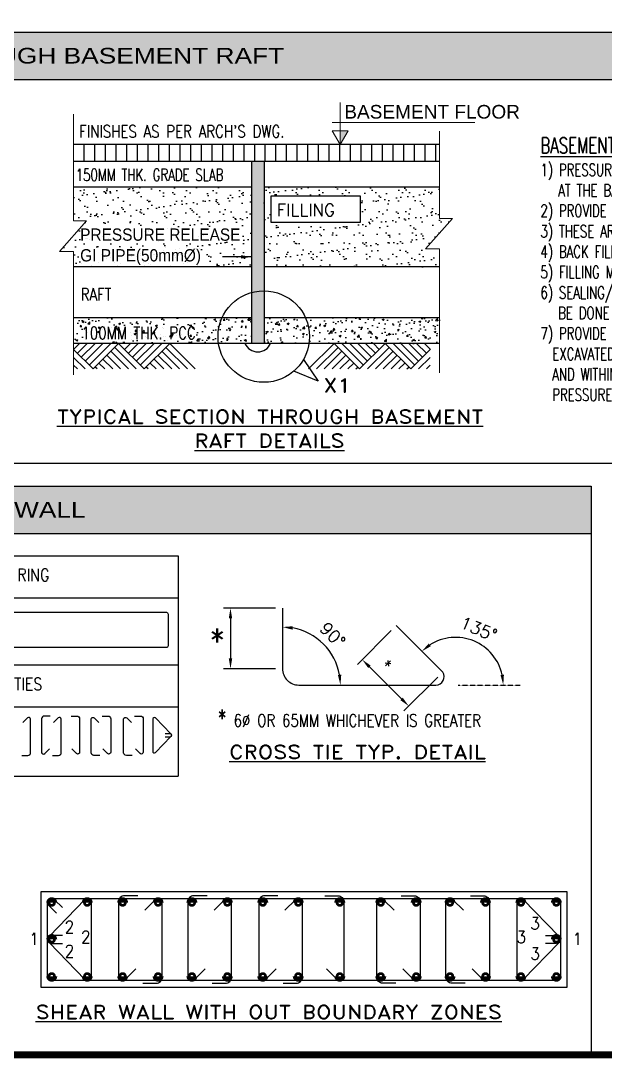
# Model space of a CAD drawing. Header units: inches. Extents: x 74008 to 297778, y 30011 to 129011.
# Drawn here: x 110983 to 123845, y 60343 to 83181 of the extents above; entities that cross this region are included whole.
import ezdxf
from ezdxf.enums import TextEntityAlignment as Align

# ---------------------------------------------------------------- set-up
doc = ezdxf.new("R2010")
doc.units = ezdxf.units.IN
doc.header["$MEASUREMENT"] = 0
doc.linetypes.add('HIDDEN', pattern=[0.375, 0.25, -0.125])
for name, color, linetype in [('BEAM', 7, 'Continuous'), ('BEAM LAYOUT DIMENSION ARROW', 9, 'Continuous'), ('BEAM_BAR', 4, 'Continuous'), ('BEAM_DETAILING_DIMENSION_ARROW', 9, 'Continuous'), ('BEAM_DETAILING_TITLE', 7, 'Continuous'), ('BEAM_SCHEDULE', 7, 'Continuous'), ('BEAM_STEEL_TEXT', 7, 'Continuous'), ('COL_STEEL', 7, 'Continuous'), ('COLUMN', 2, 'Continuous'), ('COLUMN LINKS NO_TEXT', 7, 'Continuous'), ('COLUMN_CENTER', 1, 'Continuous'), ('COLUMN_SCHEDULE', 7, 'Continuous'), ('DOUNT', 7, 'Continuous'), ('ELEVMARK', 7, 'Continuous'), ('HARD_STRATA', 8, 'Continuous'), ('HATCH', 8, 'Continuous'), ('Schedule Border', 4, 'Continuous'), ('TEXT', 7, 'Continuous')]:
    doc.layers.add(name, color=color, linetype=linetype)
for name, color, linetype, lineweight in [('CUTOUT', 8, 'Continuous', 5), ('Level', 1, 'Continuous', 15), ('SOLID', 11, 'Continuous', 15)]:
    doc.layers.add(name, color=color, linetype=linetype, lineweight=lineweight)
doc.styles.add('ARIAL', font='arial.ttf')
doc.styles.add('ROMAND', font='romanD.shx')
doc.styles.add('ROMANS', font='romans.shx')
doc.dimstyles.new('DIM-150', dxfattribs={"dimscale": 150, "dimtxt": 1.8, "dimasz": 1.25, "dimexe": 1, "dimexo": 1, "dimgap": 1, "dimtad": 1, "dimdec": 0, "dimzin": 0, "dimdsep": 46, "dimtxsty": 'ROMANS', "dimblk2": 'DOT', "dimcen": 0.0625, "dimdle": 0.5, "dimclrd": 9, "dimclre": 9, "dimclrt": 7, "dimadec": 0, "dimazin": 0, "dimtfac": 1, "dimtdec": 0, "dimtmove": 0, "dimatfit": 3, "dimfxl": 0, "dimtolj": 1, "dimtzin": 3, "dimarcsym": 0})
pattern_1 = [(37.5, (-595634.2, -597879.9), (-11.811255, 361.27946), [0, -285, 0, -318.75, 0, -304.6875]), (7.5, (-595634.2, -597879.9), (331.83313, 529.15239), [0, -153.75, 0, -256.875, 0, -98.4375]), (327.5, (-595864.82, -597879.9), (583.9016, 1.06107), [0, -93.75, 0, -337.5, 0, -440.625]), (317.5, (-595864.8, -597879.9), (563.64874, 164.56417), [0, -46.875, 0, -221.25, 0, -253.125])]

# ---------------------------------------------------------------- blocks, each defined once
blk = doc.blocks.new('*T120')
at = {"layer": 'BEAM_SCHEDULE', "color": 4}
for p, q in [((0, 0), (41640, 0)), ((0, 0), (0, -1044)), ((41640, 0), (41640, -1044)), ((0, -1044), (41640, -1044))]:
    blk.add_line(p, q, dxfattribs=at)
at = {"layer": 'BEAM_SCHEDULE', "color": 58}
blk.add_solid([(0, 0), (0, -1044), (41640, 0), (41640, -1044)], dxfattribs=at)
at = {"layer": 'BEAM_SCHEDULE', "color": 3, "insert": (162, -522), "char_height": 345, "width": 41315.56, "attachment_point": 4, "style": 'ARIAL'}
blk.add_mtext('{\\W1.2;1.9 TYPICAL DETAILS OF SECTION THROUGH BASEMENT RAFT }', dxfattribs=at)
blk = doc.blocks.new('*T127')
at = {"layer": 'BEAM_SCHEDULE', "color": 4}
for p, q in [((0, 0), (24653, 0)), ((0, 0), (0, -1044)), ((24653, 0), (24653, -1044)), ((0, -1044), (24653, -1044))]:
    blk.add_line(p, q, dxfattribs=at)
at = {"layer": 'BEAM_SCHEDULE', "color": 58}
blk.add_solid([(0, 0), (0, -1044), (24653, 0), (24653, -1044)], dxfattribs=at)
at = {"layer": 'BEAM_SCHEDULE', "color": 3, "insert": (162, -522), "char_height": 345, "width": 24329.38, "attachment_point": 4, "style": 'ARIAL'}
blk.add_mtext('{\\W1.2;1.10  TYPICAL ARRANGEMENT OF SHEAR WALL }', dxfattribs=at)
blk = doc.blocks.new('_DOT')
at = {"color": 0, "linetype": 'ByBlock'}
blk.add_line((-0.5, 0), (-1, 0), dxfattribs=at)
at = {"color": 0, "linetype": 'ByBlock', "const_width": 0.5}
blk.add_lwpolyline([(-0.25, 0, 1), (0.25, 0, 1)], format="xyb", close=True, dxfattribs=at)
blk = doc.blocks.new('*D79')
at = {"layer": 'BEAM_DETAILING_DIMENSION_ARROW', "color": 9, "lineweight": -2}
for p, q in [((116592, 70249), (115448, 70249)), ((115598, 70024), (115598, 69143)), ((116592, 68918), (115448, 68918))]:
    blk.add_line(p, q, dxfattribs=at)
at = {"layer": 'BEAM_DETAILING_DIMENSION_ARROW', "color": 9}
for points in [[(115561, 70024), (115636, 70024), (115598, 70249)], [(115561, 69143), (115636, 69143), (115598, 68918)]]:
    blk.add_solid(points, dxfattribs=at)
at = {"layer": 'DEFPOINTS', "color": 0}
for p in [(116742, 70249), (115598, 68918), (116742, 68918)]:
    blk.add_point(p, dxfattribs=at)
at = {"layer": 'BEAM_DETAILING_DIMENSION_ARROW', "color": 7, "insert": (115313, 69611), "char_height": 270, "attachment_point": 5, "rotation": 90, "style": 'ROMANS'}
blk.add_mtext('\\A1;{\\W0.85;  }', dxfattribs=at)
blk = doc.blocks.new('*D80')
at = {"layer": 'BEAM_DETAILING_DIMENSION_ARROW', "color": 9, "lineweight": -2}
blk.add_arc((116742, 68558), 1277, 10.1098, 79.8902, dxfattribs=at)
at = {"layer": 'BEAM_DETAILING_DIMENSION_ARROW', "color": 9}
for points in [[(116963, 69778), (116969, 69852), (116742, 69835)], [(118036, 68785), (117962, 68779), (118019, 68558)]]:
    blk.add_solid(points, dxfattribs=at)
at = {"layer": 'DEFPOINTS', "color": 0}
for p in [(116742, 70249), (117848, 69196), (116742, 68918), (117102, 68558), (120405, 68558)]:
    blk.add_point(p, dxfattribs=at)
at = {"layer": 'BEAM_DETAILING_DIMENSION_ARROW', "color": 7, "insert": (117846, 69662), "char_height": 270, "attachment_point": 5, "rotation": 315, "style": 'ROMANS'}
blk.add_mtext('\\A1;90°', dxfattribs=at)
blk = doc.blocks.new('*D81')
at = {"layer": 'BEAM_DETAILING_DIMENSION_ARROW', "color": 9, "lineweight": -2}
blk.add_arc((120551, 68558), 1050, 12.2957, 122.7043, dxfattribs=at)
at = {"layer": 'BEAM_DETAILING_DIMENSION_ARROW', "color": 9}
for points in [[(120007, 69413), (119960, 69471), (119808, 69301)], [(121615, 68786), (121540, 68778), (121602, 68558)]]:
    blk.add_solid(points, dxfattribs=at)
at = {"layer": 'DEFPOINTS', "color": 0}
for p in [(119243, 69866), (121294, 69301), (120268, 68841), (120608, 68558), (121973, 68558)]:
    blk.add_point(p, dxfattribs=at)
at = {"layer": 'BEAM_DETAILING_DIMENSION_ARROW', "color": 7, "insert": (121062, 69792), "char_height": 270, "attachment_point": 5, "rotation": 337.5, "style": 'ROMANS'}
blk.add_mtext('\\A1;135°', dxfattribs=at)
blk = doc.blocks.new('*D82')
at = {"layer": 'BEAM_DETAILING_DIMENSION_ARROW', "color": 9, "lineweight": -2}
for p, q in [((119137, 69760), (118390, 69013)), ((118656, 68960), (119362, 68254)), ((120162, 68735), (119415, 67988))]:
    blk.add_line(p, q, dxfattribs=at)
at = {"layer": 'BEAM_DETAILING_DIMENSION_ARROW', "color": 9}
for points in [[(118682, 68987), (118629, 68934), (118496, 69119)], [(119389, 68280), (119336, 68227), (119521, 68095)]]:
    blk.add_solid(points, dxfattribs=at)
at = {"layer": 'DEFPOINTS', "color": 0}
for p in [(119243, 69866), (120268, 68841), (119521, 68095)]:
    blk.add_point(p, dxfattribs=at)
at = {"layer": 'BEAM_DETAILING_DIMENSION_ARROW', "color": 7, "insert": (119024, 68995), "char_height": 270, "attachment_point": 5, "rotation": 315, "style": 'ROMANS'}
blk.add_mtext('\\A1;{\\W0.85;* }', dxfattribs=at)

msp = doc.modelspace()

# ---------------------------------------------------------------- hatches: boundary and pattern name
at = {"layer": 'HATCH'}
h = msp.add_hatch(dxfattribs=at)
h.set_pattern_fill('ANSI31', color=256, scale=1875, angle=45, style=0)
h.set_pattern_definition([(90, (-2894885.2, -303818.42), (-234.375, 4e-14), [])])
h.paths.add_polyline_path([(120200.8, 80080.3), (120200.8, 80455.3), (112147.3, 80455.3), (112147.3, 80080.3)])
at = {"layer": 'HATCH', "linetype": 'ByBlock'}
h = msp.add_hatch(dxfattribs=at)
h.set_pattern_fill('AR-SAND', color=256, scale=187.5, style=0)
h.set_pattern_definition(pattern_1)
h.paths.add_polyline_path([(116058.1, 79517.8), (112147.3, 79517.8), (112147.3, 78774.5), (112431.7, 78774.5), (111836.4, 78102.1), (112147.3, 78102.1), (112147.3, 77765.9), (116058.1, 77765.9)])
h = msp.add_hatch(dxfattribs=at)
h.set_pattern_fill('AR-SAND', color=256, scale=187.5, style=0)
h.set_pattern_definition(pattern_1)
h.paths.add_polyline_path([(120200.8, 78831.4), (120200.8, 79517.8), (116339.3, 79517.8), (116339.3, 77765.9), (120200.8, 77765.9), (120200.8, 78159), (119889.8, 78159), (120485.2, 78831.4)])
h.paths.add_polyline_path([(118459.9, 79320.8), (118459.9, 78747.1), (116485.2, 78747.1), (116485.2, 79320.8)], flags=16)
h.paths.add_polyline_path([(112220.3, 78264.1), (115887.9, 78264.1), (115887.9, 78682.9), (112220.3, 78682.9)], flags=9)
h.paths.add_polyline_path([(116684.4, 78815.4), (118182.3, 78815.4), (118182.3, 79220.4), (116684.4, 79220.4)], flags=8)
at = {"layer": 'HATCH'}
h = msp.add_hatch(dxfattribs=at)
h.set_pattern_fill('AR-CONC', color=256, scale=56.25, style=0)
h.set_pattern_definition([(50, (-2894885.2, -300695.35), (403.458853, -35.298076), [42.1875, -464.0625]), (355, (-2894885.2, -300695.35), (-78.047625, 423.108075), [33.75, -371.25]), (100.4514, (-2894851.58, -300698.3), (325.411527, 387.80974), [35.853857, -394.39244]), (46.1842, (-2894885.2, -300582.85), (600.32309, -93.104446), [63.28125, -696.09375]), (96.6356, (-2894835.2, -300590.6), (525.74777, 547.9413), [53.78079, -591.58856]), (351.1842, (-2894885.2, -300582.85), (525.74734, 547.94171), [50.625, -556.875]), (21, (-2894828.95, -300610.98), (335.760217, -226.473126), [42.1875, -464.0625]), (326, (-2894828.95, -300610.98), (136.864874, 407.8969), [33.75, -371.25]), (71.4514, (-2894800.97, -300629.85), (472.62523, 181.423404), [35.853857, -394.39244]), (37.5, (-2894885.2, -300695.35), (6.8399186, 187.252793), [0, -366.75, 0, -376.875, 0, -372.65625]), (7.5, (-2894885.2, -300695.35), (147.976615, 221.856588), [0, -214.875, 0, -358.3125, 0, -142.03125]), (327.5, (-2895010.64, -300695.35), (300.27512, -12.687115), [0, -140.625, 0, -438.75, 0, -582.1875]), (317.5, (-2895066.9, -300695.35), (328.04222, 56.309053), [0, -182.8125, 0, -291.375, 0, -413.4375])])
h.paths.add_polyline_path([(116058.1, 76078.4), (116058.1, 76640.9), (112147.3, 76640.9), (112147.3, 76078.4)])
h.paths.add_polyline_path([(120200.8, 76078.4), (120200.8, 76640.9), (116339.3, 76640.9), (116339.3, 76078.4)])
at = {"layer": 'Level'}
msp.add_hatch(color=11, dxfattribs=at).paths.add_polyline_path([(118185.9, 80755.7), (118012.5, 80755.7), (118012.5, 80455.3)])
at = {"layer": 'SOLID'}
h = msp.add_hatch(color=256, dxfattribs=at)
h.paths.add_polyline_path([(116058.1, 80080.3), (116058.1, 77232.3, -0.0702593), (116339.3, 77217.4), (116339.3, 80080.3)])
h.paths.add_polyline_path([(116339.3, 77217.4, 0.0702593), (116058.1, 77232.3), (116058.1, 76078.4), (116339.3, 76078.4)])

# ---------------------------------------------------------------- linework, layer by layer
at = {"color": 8}
for points in [[(98880, 81887.1), (140519.5, 81887.1), (140519.5, 73436.4), (98880, 73436.4)], [(98880, 71892.4), (123533.3, 71892.4), (123533.3, 60418), (98880, 60418)]]:
    msp.add_lwpolyline(points, close=True, dxfattribs=at)
at = {"layer": 'BEAM', "ltscale": 7}
for p, q in [((120200.8, 80455.3, 0), (112147.3, 80455.3, 0)), ((116058.1, 76640.9, 0), (112147.3, 76640.9, 0)), ((120200.8, 76640.9, 0), (116339.3, 76640.9, 0)), ((120200.8, 76078.4, 0), (112147.3, 76078.4, 0))]:
    msp.add_line(p, q, dxfattribs=at)
at = {"layer": 'BEAM', "ltscale": 0.2}
for p, q in [((120200.8, 80080.3, 0), (112147.3, 80080.3, 0)), ((116058.1, 79517.8, 0), (112147.3, 79517.8, 0)), ((120200.8, 79517.8, 0), (116339.3, 79517.8, 0))]:
    msp.add_line(p, q, dxfattribs=at)
at = {"layer": 'BEAM', "color": 224, "const_width": 150}
msp.add_lwpolyline([(140519.5, 60418), (74507.6, 60418), (74507.6, 128510.7), (140519.5, 128510.7)], close=True, dxfattribs=at)
at = {"layer": 'BEAM', "elevation": 0}
msp.add_lwpolyline([(118459.9, 79320.8), (116485.2, 79320.8), (116485.2, 78747.1), (118459.9, 78747.1)], close=True, dxfattribs=at)
at = {"layer": 'BEAM_BAR', "color": 8, "linetype": 'HIDDEN', "ltscale": 10}
msp.add_line((120607.7, 68558.1), (121972.7, 68558.1), dxfattribs=at)
at = {"layer": 'BEAM_BAR', "color": 6, "ltscale": 0.5}
for points in [[(109618.7, 70160.8), (114187.3, 70160.8, -0.4142136), (114226.1, 70121.9), (114226.1, 69422, -0.4142136), (114187.3, 69383.2), (109618.7, 69383.2, -0.4142136), (109579.8, 69422), (109579.8, 70121.9, -0.4142136)], [(111665.2, 63857.8), (122769.5, 63857.8, -0.4142136), (122859.5, 63767.8), (122859.5, 62147.8, -0.4142136), (122769.5, 62057.8), (111665.2, 62057.8, -0.4142136), (111575.2, 62147.8), (111575.2, 63767.8, -0.4142136)], [(122822.1, 63030.7), (122042.1, 63840.7, 0.6117597), (121899.5, 63767.8), (121899.5, 62147.8, 0.6117597), (122042.1, 62074.8), (122822.1, 62884.8, 0.5114345)]]:
    msp.add_lwpolyline(points, format="xyb", close=True, dxfattribs=at)
at = {"layer": 'BEAM_BAR', "color": 3}
for points in [[(116742, 70249.2), (116742, 68918.1, 0.4142136), (117102, 68558.1), (120120.5, 68558.1, 0.6068149), (120267.9, 68841.3)], [(111008.9, 67010), (111139.8, 67010, 0.4142136), (111199.2, 67069.4), (111199.2, 67807.1, 0.6681786), (111130, 67835.8), (111026.7, 67732.5)], [(111632.3, 67875.2), (111501.5, 67875.2, 0.4142136), (111442.1, 67815.8), (111442.1, 67078.1, 0.6681786), (111511.2, 67049.5), (111614.5, 67152.8)], [(111683.8, 67010), (111814.7, 67010, 0.4142136), (111874.1, 67069.4), (111874.1, 67807.1, 0.6681786), (111804.9, 67835.8), (111701.6, 67732.5)], [(112089, 67875.2), (112219.8, 67875.2, -0.4142136), (112279.2, 67815.8), (112279.2, 67078.1, -0.6681786), (112210.1, 67049.5), (112106.8, 67152.8)], [(112722.1, 67010), (112591.3, 67010, -0.4142136), (112531.9, 67069.4), (112531.9, 67807.1, -0.6681786), (112601, 67835.8), (112704.3, 67732.5)], [(112773.6, 67875.2), (112904.5, 67875.2, -0.4142136), (112963.9, 67815.8), (112963.9, 67078.1, -0.6681786), (112894.7, 67049.5), (112791.4, 67152.8)], [(113437.6, 67010), (113306.8, 67010, -0.4142136), (113247.4, 67069.4), (113247.4, 67807.1, -0.6681786), (113316.5, 67835.8), (113419.8, 67732.5)], [(113489.1, 67875.2), (113620, 67875.2, -0.4142136), (113679.4, 67815.8), (113679.4, 67078.1, -0.6681786), (113610.2, 67049.5), (113507, 67152.8)], [(113558, 63919.2), (113267.2, 63919.2, 0.4142136), (113135.2, 63787.2), (113135.2, 62147.8, 0.6681786), (113288.9, 62084.1), (113518.4, 62313.7)], [(113672.5, 61996.4), (113963.2, 61996.4, 0.4142136), (114095.2, 62128.4), (114095.2, 63767.8, 0.6681786), (113941.6, 63831.4), (113712.1, 63601.9)], [(115082.2, 63919.2), (114791.4, 63919.2, 0.4142136), (114659.4, 63787.2), (114659.4, 62147.8, 0.6681786), (114813, 62084.1), (115042.6, 62313.7)], [(115196.6, 61996.4), (115487.4, 61996.4, 0.4142136), (115619.4, 62128.4), (115619.4, 63767.8, 0.6681786), (115465.8, 63831.4), (115236.2, 63601.9)], [(116642.2, 63919.2), (116351.4, 63919.2, 0.4142136), (116219.4, 63787.2), (116219.4, 62147.8, 0.6681786), (116373, 62084.1), (116602.6, 62313.7)], [(116756.6, 61996.4), (117047.4, 61996.4, 0.4142136), (117179.4, 62128.4), (117179.4, 63767.8, 0.6681786), (117025.8, 63831.4), (116796.2, 63601.9)], [(117671, 63919.2), (117961.8, 63919.2, -0.4142136), (118093.8, 63787.2), (118093.8, 62147.8, -0.6681786), (117940.2, 62084.1), (117710.7, 62313.7)], [(119238.1, 61996.4), (118947.3, 61996.4, -0.4142136), (118815.3, 62128.4), (118815.3, 63767.8, -0.6681786), (118968.9, 63831.4), (119198.5, 63601.9)], [(119352.5, 63919.2), (119643.3, 63919.2, -0.4142136), (119775.3, 63787.2), (119775.3, 62147.8, -0.6681786), (119621.7, 62084.1), (119392.1, 62313.7)], [(120762.2, 61996.4), (120471.5, 61996.4, -0.4142136), (120339.5, 62128.4), (120339.5, 63767.8, -0.6681786), (120493.1, 63831.4), (120722.6, 63601.9)], [(120876.7, 63919.2), (121167.5, 63919.2, -0.4142136), (121299.5, 63787.2), (121299.5, 62147.8, -0.6681786), (121145.8, 62084.1), (120916.3, 62313.7)]]:
    msp.add_lwpolyline(points, format="xyb", dxfattribs=at)
msp.add_lwpolyline([(120267.9, 68841.3), (119243.3, 69866)], dxfattribs=at)
at = {"layer": 'BEAM_BAR', "color": 6}
for points in [[(114285.7, 67484.9), (113948.7, 67834.8, 0.6117597), (113887.1, 67803.3), (113887.1, 67103.5, 0.6117597), (113948.7, 67072), (114285.7, 67421.9, 0.5114345)], [(111612.6, 63030.7), (112392.6, 63840.7, -0.6117597), (112535.2, 63767.8), (112535.2, 62147.8, -0.6117597), (112392.6, 62074.8), (111612.6, 62884.8, -0.5114345)]]:
    msp.add_lwpolyline(points, format="xyb", close=True, dxfattribs=at)
for points in [[(114159.2, 67492.3), (114262.9, 67492.3, -1), (114262.9, 67414.5), (114159.2, 67414.5)], [(111898.6, 63661.7), (111728.9, 63831.4, 1), (111601.6, 63704.1), (111771.3, 63534.4)], [(111905.2, 63047.8), (111665.2, 63047.8, 1), (111665.2, 62867.8), (111905.2, 62867.8)]]:
    msp.add_lwpolyline(points, format="xyb", dxfattribs=at)
at = {"layer": 'BEAM_BAR', "color": 6, "ltscale": 0.5}
msp.add_lwpolyline([(122529.5, 63047.8), (122769.5, 63047.8, -1), (122769.5, 62867.8), (122529.5, 62867.8)], format="xyb", dxfattribs=at)
at = {"layer": 'BEAM_DETAILING_TITLE', "color": 3, "elevation": 0}
msp.add_lwpolyline([(117203.8, 75725.9), (117530.7, 75245.6), (116994, 75470.6)], dxfattribs=at)
at = {"layer": 'BEAM_DETAILING_TITLE', "color": 3}
msp.add_circle((116331.4, 76229, 0), 1007.1, dxfattribs=at)
at = {"layer": 'COLUMN', "color": 7, "ltscale": 0.5}
msp.add_lwpolyline([(111425.2, 61907.8), (123009.5, 61907.8), (123009.5, 64007.8), (111425.2, 64007.8)], close=True, dxfattribs=at)
at = {"layer": 'COLUMN_SCHEDULE', "elevation": 0}
msp.add_lwpolyline([(115917.5, 76078.4, 0.6666667), (116480, 76078.4, -3.0194573)], format="xyb", dxfattribs=at)
at = {"layer": 'CUTOUT', "ltscale": 5, "extrusion": (-0.004349, 0.003671, 0.999984)}
for p, q in [((112147.3, 81124.1, 0), (112147.3, 78774.5, 0)), ((120200.8, 80747.4, 0), (120200.8, 78831.4, 0)), ((120200.8, 78159, 0), (120200.7, 75429.4, 0)), ((112147.3, 78102.1, 0), (112147.3, 75384.5, 0))]:
    msp.add_line(p, q, dxfattribs=at)
at = {"layer": 'CUTOUT', "ltscale": 5}
for p, q in [((120485.2, 78831.4, 0), (119889.8, 78159, 0)), ((120200.8, 78831.4, 0), (120485.2, 78831.4, 0)), ((112431.7, 78774.5, 0), (111836.4, 78102.1, 0)), ((112147.3, 78774.5, 0), (112431.7, 78774.5, 0)), ((119889.8, 78159, 0), (120200.8, 78159, 0)), ((111836.4, 78102.1, 0), (112147.3, 78102.1, 0))]:
    msp.add_line(p, q, dxfattribs=at)
at = {"layer": 'DOUNT', "ltscale": 0.5}
for points in [[(111620.2, 63767.8, 150, 150, -1), (111710.2, 63767.8, 90, 90, -1)], [(112400.2, 63767.8, 150, 150, -1), (112490.2, 63767.8, 90, 90, -1)], [(113180.2, 63767.8, 150, 150, -1), (113270.2, 63767.8, 90, 90, -1)], [(113960.2, 63767.8, 150, 150, -1), (114050.2, 63767.8, 90, 90, -1)], [(114794.4, 63767.8, 150, 150, 1), (114704.4, 63767.8, 90, 90, 1)], [(115574.4, 63767.8, 150, 150, 1), (115484.4, 63767.8, 90, 90, 1)], [(116354.4, 63767.8, 150, 150, 1), (116264.4, 63767.8, 90, 90, 1)], [(117134.4, 63767.8, 150, 150, 1), (117044.4, 63767.8, 90, 90, 1)], [(118048.8, 63767.8, 150, 150, 1), (117958.8, 63767.8, 90, 90, 1)], [(118860.3, 63767.8, 150, 150, -1), (118950.3, 63767.8, 90, 90, -1)], [(119640.3, 63767.8, 150, 150, -1), (119730.3, 63767.8, 90, 90, -1)], [(120474.5, 63767.8, 150, 150, 1), (120384.5, 63767.8, 90, 90, 1)], [(121254.5, 63767.8, 150, 150, 1), (121164.5, 63767.8, 90, 90, 1)], [(122034.5, 63767.8, 150, 150, 1), (121944.5, 63767.8, 90, 90, 1)], [(122814.5, 63767.8, 150, 150, 1), (122724.5, 63767.8, 90, 90, 1)], [(111620.2, 62957.8, 150, 150, -1), (111710.2, 62957.8, 90, 90, -1)], [(122814.5, 62957.8, 150, 150, 1), (122724.5, 62957.8, 90, 90, 1)], [(111620.2, 62147.8, 150, 150, 1), (111710.2, 62147.8, 90, 90, 1)], [(112400.2, 62147.8, 150, 150, 1), (112490.2, 62147.8, 90, 90, 1)], [(113180.2, 62147.8, 150, 150, 1), (113270.2, 62147.8, 90, 90, 1)], [(113960.2, 62147.8, 150, 150, 1), (114050.2, 62147.8, 90, 90, 1)], [(114794.4, 62147.8, 150, 150, -1), (114704.4, 62147.8, 90, 90, -1)], [(115574.4, 62147.8, 150, 150, -1), (115484.4, 62147.8, 90, 90, -1)], [(116354.4, 62147.8, 150, 150, -1), (116264.4, 62147.8, 90, 90, -1)], [(117134.4, 62147.8, 150, 150, -1), (117044.4, 62147.8, 90, 90, -1)], [(118048.8, 62147.8, 150, 150, -1), (117958.8, 62147.8, 90, 90, -1)], [(118860.3, 62147.8, 150, 150, 1), (118950.3, 62147.8, 90, 90, 1)], [(119640.3, 62147.8, 150, 150, 1), (119730.3, 62147.8, 90, 90, 1)], [(120474.5, 62147.8, 150, 150, -1), (120384.5, 62147.8, 90, 90, -1)], [(121254.5, 62147.8, 150, 150, -1), (121164.5, 62147.8, 90, 90, -1)], [(122034.5, 62147.8, 150, 150, -1), (121944.5, 62147.8, 90, 90, -1)], [(122814.5, 62147.8, 150, 150, -1), (122724.5, 62147.8, 90, 90, -1)]]:
    msp.add_lwpolyline(points, format="xyseb", close=True, dxfattribs=at)
at = {"layer": 'ELEVMARK', "ltscale": 7}
for p, q in [((116058.1, 80080.3, 0), (116058.1, 76078.4, 0)), ((116339.3, 80080.3, 0), (116339.3, 76078.4, 0)), ((116058.1, 77765.9, 0), (112147.3, 77765.9, 0)), ((120200.8, 77765.9, 0), (116339.3, 77765.9, 0))]:
    msp.add_line(p, q, dxfattribs=at)
at = {"layer": 'HARD_STRATA'}
for p, q in [((112272.2, 76077.8, 0), (112142, 75947.7, 0)), ((112445.1, 76077.8, 0), (112228.5, 75861.2, 0)), ((112618.1, 76077.8, 0), (112315, 75774.7, 0)), ((112791, 76077.8, 0), (112401.4, 75688.3, 0)), ((112963.9, 76077.8, 0), (112487.9, 75601.8, 0)), ((113136.9, 76077.8, 0), (112574.4, 75515.3, 0)), ((113699.4, 75515.3, 0), (113136.9, 76077.8, 0)), ((113397.2, 76077.8, 0), (113267, 75947.7, 0)), ((113570.1, 76077.8, 0), (113353.5, 75861.2, 0)), ((113743.1, 76077.8, 0), (113440, 75774.7, 0)), ((113916, 76077.8, 0), (113526.4, 75688.3, 0)), ((114088.9, 76077.8, 0), (113612.9, 75601.8, 0)), ((114261.9, 76077.8, 0), (113699.4, 75515.3, 0)), ((114824.4, 75515.3, 0), (114261.9, 76077.8, 0)), ((117315.8, 75515.3, 0), (117878.3, 76077.8, 0)), ((117878.3, 76077.8, 0), (118440.8, 75515.3, 0)), ((118051.2, 76077.8, 0), (118527.2, 75601.8, 0)), ((118224.1, 76077.8, 0), (118613.7, 75688.3, 0)), ((118397.1, 76077.8, 0), (118700.2, 75774.7, 0)), ((118440.8, 75515.3, 0), (119003.3, 76077.8, 0)), ((118570, 76077.8, 0), (118786.6, 75861.2, 0)), ((118742.9, 76077.8, 0), (118873.1, 75947.7, 0)), ((119003.3, 76077.8, 0), (119565.8, 75515.3, 0)), ((119176.2, 76077.8, 0), (119652.2, 75601.8, 0)), ((119349.1, 76077.8, 0), (119738.7, 75688.3, 0)), ((119522.1, 76077.8, 0), (119825.2, 75774.7, 0)), ((119695, 76077.8, 0), (119911.6, 75861.2, 0)), ((119867.9, 76077.8, 0), (119998.1, 75947.7, 0)), ((112574.4, 75515.3, 0), (112147.3, 75942.4, 0)), ((113353.5, 75515.3, 0), (112963.9, 75904.9, 0)), ((113526.4, 75515.3, 0), (113050.4, 75991.4, 0)), ((114478.5, 75515.3, 0), (114088.9, 75904.9, 0)), ((114651.4, 75515.3, 0), (114175.4, 75991.4, 0)), ((117488.7, 75515.3, 0), (117964.7, 75991.4, 0)), ((117661.6, 75515.3, 0), (118051.2, 75904.9, 0)), ((118613.7, 75515.3, 0), (119089.7, 75991.4, 0)), ((118786.6, 75515.3, 0), (119176.2, 75904.9, 0)), ((119565.8, 75515.3, 0), (119992.9, 75942.4, 0)), ((112401.4, 75515.3, 0), (112147.3, 75769.5, 0)), ((112228.5, 75515.3, 0), (112147.3, 75596.5, 0)), ((112834.7, 75515.3, 0), (112704.5, 75645.5, 0)), ((113007.6, 75515.3, 0), (112791, 75731.9, 0)), ((113180.6, 75515.3, 0), (112877.5, 75818.4, 0)), ((113959.7, 75515.3, 0), (113829.5, 75645.5, 0)), ((114132.6, 75515.3, 0), (113916, 75731.9, 0)), ((114305.6, 75515.3, 0), (114002.5, 75818.4, 0)), ((117834.6, 75515.3, 0), (118137.7, 75818.4, 0)), ((118007.5, 75515.3, 0), (118224.1, 75731.9, 0)), ((118180.4, 75515.3, 0), (118310.6, 75645.5, 0)), ((118959.6, 75515.3, 0), (119262.7, 75818.4, 0)), ((119132.5, 75515.3, 0), (119349.1, 75731.9, 0)), ((119305.4, 75515.3, 0), (119435.6, 75645.5, 0)), ((119738.7, 75515.3, 0), (119992.9, 75769.5, 0)), ((119911.6, 75515.3, 0), (119992.9, 75596.5, 0)), ((112661.8, 75515.3, 0), (112618.1, 75559, 0)), ((113786.8, 75515.3, 0), (113743.1, 75559, 0)), ((118353.4, 75515.3, 0), (118397.1, 75559, 0)), ((119478.4, 75515.3, 0), (119522.1, 75559, 0))]:
    msp.add_line(p, q, dxfattribs=at)
at = {"layer": 'Level'}
for p, q in [((118012.5, 80455.3, 0), (118012.5, 81380.8, 0)), ((117839.1, 80938.3, 0), (120974.4, 80938.3, 0))]:
    msp.add_line(p, q, dxfattribs=at)
at = {"layer": 'Level', "elevation": 0}
msp.add_lwpolyline([(118012.5, 80455.3), (118185.9, 80755.7), (117839.1, 80755.7)], close=True, dxfattribs=at)
at = {"layer": 'Schedule Border', "color": 4}
for p, q in [((109223, 71404.5), (114450.2, 71404.5)), ((114450.2, 71404.5), (114450.2, 66554.2)), ((109223, 70475), (114450.2, 70475)), ((109223, 69004.5), (114450.2, 69004.5)), ((109223, 68075), (114450.2, 68075)), ((109223, 66554.2), (114450.2, 66554.2))]:
    msp.add_line(p, q, dxfattribs=at)

# ---------------------------------------------------------------- block references
for name, p in [('*T120', (98880, 82931.1)), ('*T127', (98880, 72936.4))]:
    msp.add_blockref(name, p)

# ---------------------------------------------------------------- texts
at = {"layer": 'BEAM LAYOUT DIMENSION ARROW', "color": 7, "style": 'ROMANS'}
msp.add_text('*', height=540, dxfattribs=at).set_placement((115122.8, 69265.6))
at = {"layer": 'BEAM_DETAILING_TITLE', "color": 3, "style": 'ROMAND', "width": 1.2}
for s, p in [('X1', (117640.5, 75008.9, 0)), ('%%UCROSS TIE TYP. DETAIL', (115566.1, 66934.7)), ('%%USHEAR WALL WITH OUT BOUNDARY ZONES', (111310.3, 61209.2))]:
    msp.add_text(s, height=300, dxfattribs=at).set_placement(p)
for s, p in [('%%UTYPICAL SECTION THROUGH BASEMENT', (116471, 74315.4, 0)), ('%%URAFT DETAILS', (116456.8, 73784.8, 0))]:
    msp.add_text(s, height=300, dxfattribs=at).set_placement(p, align=Align.CENTER)
at = {"layer": 'BEAM_STEEL_TEXT', "style": 'ROMAND'}
msp.add_text(' FILLING', height=270, dxfattribs=at).set_placement((116430.5, 78882.9, 0))
at = {"layer": 'BEAM_STEEL_TEXT', "color": 6, "style": 'ARIAL', "width": 0.9}
for s, p in [('PRESSURE RELEASE', (112290.1, 78338.5, 0)), ('GI PIPE(50mm%%C)', (112290.1, 77883.2, 0))]:
    msp.add_text(s, height=270, dxfattribs=at).set_placement(p)
at = {"layer": 'BEAM_STEEL_TEXT', "style": 'ROMANS', "width": 0.8}
msp.add_text(' RAFT', height=270, dxfattribs=at).set_placement((112153.9, 77024.3, 0))
at = {"layer": 'COL_STEEL', "style": 'ROMANS', "width": 0.85}
for s, p in [('MASTER RING', (110601, 70983.4)), ('CROSS TIES', (110556.8, 68583.4))]:
    msp.add_text(s, height=270, dxfattribs=at).set_placement(p, align=Align.MIDDLE_CENTER)
at = {"layer": 'COLUMN LINKS NO_TEXT', "style": 'ROMANS', "width": 0.9}
for s, p in [('2', (111951.2, 63095.8)), ('3', (122197, 63176.5)), ('1', (111172.2, 62837.2)), ('2', (112309.3, 62879.2)), ('3', (121894.4, 62879.2)), ('1', (123130.2, 62837.2)), ('2', (111951.2, 62564.3)), ('3', (122197, 62511.3))]:
    msp.add_text(s, height=270, dxfattribs=at).set_placement(p)
at = {"layer": 'COLUMN_CENTER', "color": 7, "ltscale": 5, "style": 'ROMANS'}
for s, width, p in [("FINISHES AS PER ARCH'S DWG.", 0.8, (112268.4, 80609.7, 0)), ('150MM THK. GRADE SLAB', 0.7, (112193.5, 79654.5, 0)), ('100MM THK. PCC', 0.8, (112317.4, 76172, 0))]:
    msp.add_text(s, height=270, dxfattribs=dict(at, width=width)).set_placement(p)
at = {"layer": 'Level', "style": 'ARIAL'}
msp.add_text('BASEMENT FLOOR', height=300, dxfattribs=at).set_placement((118102.6, 81027.7, 0))
at = {"layer": 'TEXT', "insert": (122419.5, 80608.1, 0), "char_height": 345, "width": 14486.273, "attachment_point": 1, "style": 'ROMANS'}
msp.add_mtext('{\\Fromand|c0;\\W0.7;\\LBASEMENT RAFT DETAILS.\\P\\Fromans|c0;\\H0.78261x;\\l1) PRESSURE RELEASE PIPE SLEEVES ARE TO BE PROVIDED\\P   AT THE BASEMENT RAFT SLAB WHILE CASTING.\\P2) PROVIDE 50mm%%C \\fArial|b1|i0|c0|p34;\\C6;GI PIPE SLEEVES\\Fromans|c0;\\C256; AT EVERY 2Mc/c BOTH WAYS.\\P3) THESE ARE TO BE PROVIDED UP TO 50mm BELOW THE BASEMENT FLOOR LEVEL.\\P4) BACK FILLING TO BE DONE PRIOR TO THE COMMENCEMENT OF MONSOON.\\P5) FILLING MATERIAL TO BE AS PER THE WORKING DRG.\\P6) SEALING/GROUTING OF WATER RELEASE/PRESSURE RELEASE GI SLEEVES TO \\P   BE DONE AT A TIME AS INDICATED IN THE WORKING DRG.\\P7) PROVIDE A SUMP OF REQUIRED SIZE, BUT 1m DEEPER THAN THE\\P  EXCAVATED LEVEL OF BASEMENT OUT SIDE THE BASEMENT LINE \\P  AND WITHIN THE PLOT AREA. THIS IS TO DRAIN OUT WATER TILL THE\\P  PRESSURE RELEASE SLEEVES ARE GROUTED.}', dxfattribs=at)
at = {"layer": 'TEXT', "insert": (115310.8, 68022, 0), "char_height": 270, "attachment_point": 1, "style": 'ROMANS'}
msp.add_mtext_dynamic_manual_height_columns('{\\H1.4074x;\\W0.8;*\\H0.71053x; 6%%C OR 65MM WHICHEVER IS GREATER }', width=7646.721, gutter_width=1000, heights=[233.1], dxfattribs=at)

# ---------------------------------------------------------------- dimensions: what is measured, and where the dimension line sits
at = {"layer": 'BEAM_DETAILING_DIMENSION_ARROW', "color": 7}
for base, p1, p2, angle, text, picture, middle, dimtype in [((115598.5, 68918.1), (116742, 70249.2), (116742, 68918.1), 90, '{\\W0.85;  }', '*D79', (115598.5, 69610.6), 128), ((119521.2, 68094.5), (119243.3, 69866), (120267.9, 68841.3), 315, '{\\W0.85;* }', '*D82', (118822.4, 68793.3), 129)]:
    dim = msp.add_linear_dim(base=base, p1=p1, p2=p2, angle=angle, text=text, dimstyle='DIM-150', override={"dimasz": 1.5}, dxfattribs=at)
    dim.commit()
    dim.dimension.update_dxf_attribs({"geometry": picture, "text_midpoint": middle, "dimtype": dimtype})
for base, line1, line2, picture, middle in [((117847.7, 69196.5), ((116742, 70249.2), (116742, 68918.1)), ((117102, 68558.1), (120404.8, 68558.1)), '*D80', (117846.4, 69662.4)), ((121294, 69300.9), ((120267.9, 68841.3), (119243.3, 69866)), ((120607.7, 68558.1), (121972.7, 68558.1)), '*D81', (121062.3, 69791.9))]:
    dim = msp.add_angular_dim_2l(base=base, line1=line1, line2=line2, dimstyle='DIM-150', override={"dimasz": 1.5}, dxfattribs=at)
    dim.commit()
    dim.dimension.update_dxf_attribs({"geometry": picture, "text_midpoint": middle})

# ---------------------------------------------------------------- leaders
at = {"layer": 'BEAM_DETAILING_DIMENSION_ARROW', "color": 9}
msp.add_leader([(116058.1, 77983.5, 0), (115419.7, 77983.5, 0)], dimstyle='DIM-150', override={"dimasz": 1.5}, dxfattribs=at)

doc.saveas('drawing.dxf')
